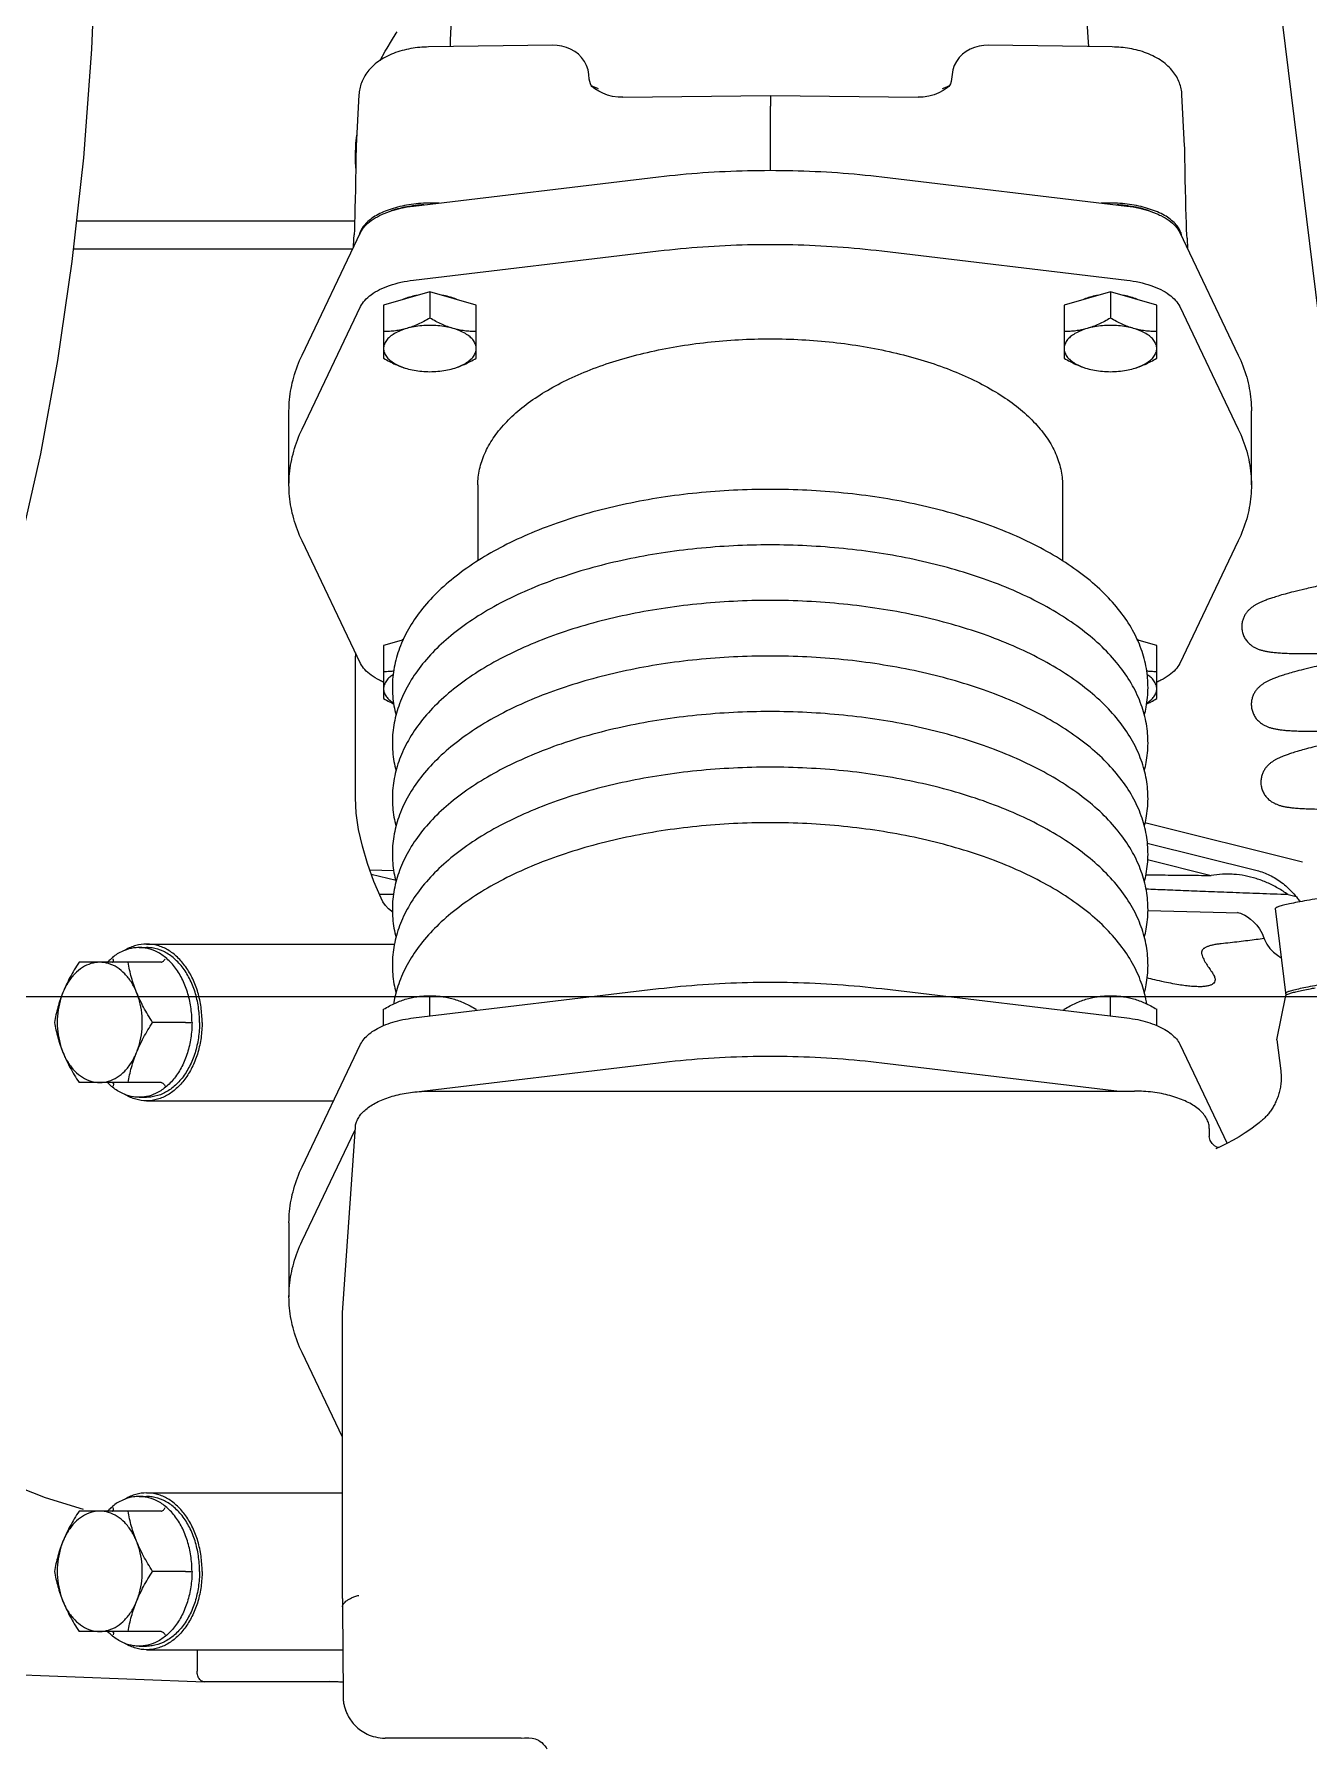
# Model space of a CAD drawing. Header units: millimetres. Extents: x 156850 to 204135, y 56350 to 74150.
# Drawn here: x 158873.8 to 159052.6, y 60426.6 to 60667.1 of the extents above; entities that cross this region are included whole.
import ezdxf

# ---------------------------------------------------------------- set-up
doc = ezdxf.new("R2010")
doc.units = ezdxf.units.MM
doc.header["$LTSCALE"] = 150
doc.layers.add('-----33 Equipment', color=5, linetype='Continuous')

# ---------------------------------------------------------------- blocks, each defined once
blk = doc.blocks.new('X-2F-PLAN$0$A$C73FA2420')
at = {"color": 0, "linetype": 'Continuous'}
for p, q in [((683.01, 574.22), (681.73, 540.61)), ((688.8, 546.69), (688.8, 558.2)), ((705.67, 546.69), (705.67, 558.2)), ((765.8, 546.69), (765.8, 558.2)), ((782.67, 546.69), (782.67, 558.2)), ((882.73, 558.95), (882.73, 519.81)), ((886.67, 558.52), (886.67, 519.54)), ((705.95, 557.64), (705.95, 557.64)), ((686.23, 548.72), (686.23, 521.21)), ((686.73, 549.78), (686.73, 548.72)), ((707.73, 549.78), (707.73, 548.72)), ((708.23, 548.72), (708.23, 521.26)), ((763.23, 548.72), (763.23, 522.49)), ((763.73, 549.78), (763.73, 548.72)), ((784.73, 549.78), (784.73, 548.72)), ((785.23, 548.72), (785.23, 513.95)), ((697.23, 543.25), (697.23, 547.88)), ((774.23, 543.25), (774.23, 547.88)), ((686.23, 541.65), (683.23, 541.65)), ((681.73, 540.59), (681.73, 540.61)), ((681.73, 521.85), (681.73, 540.59)), ((716.07, 521.26), (727.91, 526.91)), ((746.14, 528.75), (735.74, 528.75)), ((743.57, 526.91), (759.18, 519.46)), ((753.97, 526.91), (771.16, 518.7)), ((824.6, 518.7), (841.8, 526.91)), ((849.63, 528.75), (860.02, 528.75)), ((857.46, 526.91), (874.65, 518.7)), ((867.85, 526.91), (885.04, 518.7)), ((692.26, 521.25), (679.82, 521.17)), ((681.73, 521.85), (681.76, 521.18)), ((693.4, 521.26), (733.48, 521.26)), ((733.48, 521.26), (759.53, 519.44)), ((882.95, 519.71), (884.1, 519.64)), ((884.1, 519.64), (884.73, 519.61)), ((795.04, 517.2), (794.18, 513.73)), ((795.64, 517.41), (795.56, 514.04)), ((805.73, 519.44), (825.63, 519.44)), ((894.99, 519.42), (895.69, 519.42)), ((896.93, 519.32), (896.91, 519.32)), ((896.96, 519.32), (896.93, 519.32)), ((897.21, 519.32), (896.96, 519.32)), ((904.37, 518.94), (897.21, 519.32)), ((673.83, 496.18), (673.83, 515.26)), ((773.8, 515.48), (776.09, 515.48)), ((791.17, 515.57), (791.68, 515.84)), ((792.23, 516.07), (792.23, 514.05)), ((827.12, 515.48), (819.67, 515.48)), ((827.92, 512.69), (827.12, 515.48)), ((874.85, 515.48), (867.4, 515.48)), ((876.72, 508.98), (874.85, 515.48)), ((909.17, 515.98), (910.47, 515.27)), ((764.47, 511.3), (768.57, 476.91)), ((774.86, 511.3), (778.97, 476.91)), ((878.35, 511.3), (882.46, 476.91)), ((888.75, 511.3), (892.85, 476.91)), ((764.6, 508.94), (764.6, 410.15)), ((775.14, 508.98), (777.97, 508.98)), ((876.72, 508.98), (873.03, 508.98)), ((874.85, 502.48), (876.72, 508.98)), ((889.18, 507.7), (889.16, 509.21)), ((911.31, 491.75), (911.07, 509.16)), ((775.92, 502.48), (776.09, 502.48)), ((849.63, 502.25), (839, 502.25)), ((867.4, 502.48), (874.85, 502.48)), ((673.8, 494.42), (673.8, 494.42)), ((905.2, 485.83), (905.54, 486.26)), ((905.51, 486.23), (905.54, 486.25)), ((905.52, 486.11), (905.62, 486.31)), ((905.54, 486.25), (905.67, 486.34)), ((906.56, 486.62), (907.23, 486.69)), ((904.01, 481.93), (904.28, 461.21)), ((893.73, 461.21), (902.78, 461.21)), ((904.28, 461.21), (904.01, 440.5)), ((768.57, 445.59), (764.6, 412.26)), ((778.97, 445.59), (774.86, 411.2)), ((1381.91, 446.8), (836.76, 379.86)), ((882.46, 445.59), (878.35, 411.2)), ((892.85, 445.59), (888.75, 411.2)), ((905.54, 436.18), (905.51, 436.2)), ((905.62, 436.12), (905.52, 436.32)), ((907.23, 435.74), (906.56, 435.81)), ((911.07, 413.27), (911.31, 430.68)), ((775.92, 420.02), (776.09, 420.02)), ((849.63, 420.25), (839, 420.25)), ((874.85, 420.02), (867.4, 420.02)), ((876.72, 413.52), (874.85, 420.02)), ((889.16, 413.22), (889.18, 414.8)), ((775.14, 413.52), (777.97, 413.52)), ((876.72, 413.52), (873.03, 413.52)), ((874.85, 407.02), (876.72, 413.52)), ((827.12, 407.02), (827.92, 409.81)), ((773.8, 407.02), (776.09, 407.02)), ((789.93, 408.26), (789.62, 395.48)), ((797.07, 408.32), (794.85, 399.4)), ((799.4, 408.38), (795.55, 392.96)), ((796.7, 386.6), (802.23, 408.69)), ((819.67, 407.02), (827.12, 407.02)), ((867.4, 407.02), (874.85, 407.02)), ((771.16, 403.79), (757.26, 397.16)), ((841.8, 395.59), (824.6, 403.79)), ((874.65, 403.79), (857.46, 395.59)), ((885.04, 403.79), (867.85, 395.59)), ((884.23, 402.78), (882.76, 402.7)), ((896.91, 403.1), (896.94, 403.1)), ((896.94, 403.1), (896.96, 403.1)), ((896.96, 403.1), (897.19, 403.11)), ((897.19, 403.11), (904.37, 403.49)), ((759.35, 399.65), (758.23, 399.65)), ((756.83, 398.02), (756.51, 398.74)), ((756.51, 398.74), (756.51, 398.74)), ((849.63, 393.75), (860.02, 393.75)), ((771.78, 390.16), (767.44, 389.63)), ((771.8, 390.16), (771.78, 390.16)), ((771.8, 390.16), (778.03, 388.9)), ((790.21, 390.4), (778.03, 388.9)), ((792.16, 388.6), (791.88, 387.48))]:
    blk.add_line(p, q, dxfattribs=at)
for points in [[(752.03, 637.5), (752.88, 632.27), (754.23, 627.07), (756.07, 621.97), (758.44, 616.97), (761.35, 612.07), (764.85, 607.23), (769, 602.47), (773.85, 597.79), (779.39, 593.24), (785.62, 588.88), (792.59, 584.68), (800.42, 580.62), (809.24, 576.71), (819.09, 572.98), (829.92, 569.5), (841.59, 566.35), (853.99, 563.57), (867.11, 561.16), (880.97, 559.14), (895.53, 557.54), (910.78, 556.39), (926.56, 555.75)], [(733.45, 594.47), (732.69, 594.03), (728.25, 591.13), (724.23, 587.96), (720.63, 584.57), (717.43, 580.95), (714.53, 577.03), (711.91, 572.73), (709.59, 568.05), (707.58, 562.97), (705.95, 557.64)], [(679.82, 521.17), (679.72, 521.17), (679.61, 521.16), (679.51, 521.16), (679.42, 521.15), (679.31, 521.15), (679.2, 521.14), (679.09, 521.13), (678.97, 521.11), (678.85, 521.1), (678.72, 521.08), (678.59, 521.05), (678.47, 521.03), (678.34, 521), (678.21, 520.96), (678.08, 520.93), (677.95, 520.89), (677.82, 520.84), (677.69, 520.8), (677.55, 520.75), (677.41, 520.69), (677.27, 520.63), (677.13, 520.56), (676.99, 520.49), (676.84, 520.41), (676.69, 520.32), (676.53, 520.22), (676.38, 520.12), (676.21, 520), (676.05, 519.88), (675.89, 519.74), (675.73, 519.6), (675.57, 519.44), (675.41, 519.28), (675.25, 519.1), (675.1, 518.92), (674.95, 518.72), (674.8, 518.5), (674.66, 518.27), (674.52, 518.03), (674.39, 517.78), (674.27, 517.51), (674.16, 517.22), (674.07, 516.93), (673.99, 516.62), (673.92, 516.29), (673.87, 515.95), (673.84, 515.61), (673.83, 515.26)], [(896.92, 519.32), (895.55, 519.35), (893.96, 519.37), (892.46, 519.4), (891.03, 519.43), (889.71, 519.46), (888.48, 519.49), (887.36, 519.52), (886.35, 519.55), (885.47, 519.58), (884.73, 519.61)], [(791.68, 515.84), (794.01, 516.83), (796.51, 517.72), (798.95, 518.45), (801.31, 518.98), (803.61, 519.32), (805.73, 519.44)], [(894.06, 519.37), (894.14, 519.38), (894.99, 519.42)], [(895.69, 519.42), (897.57, 519.36), (898.7, 519.24)], [(789.69, 514.21), (789.82, 514.38), (790.18, 514.8), (790.62, 515.2), (791.17, 515.57)], [(910.47, 515.27), (910.92, 514.99), (911.93, 514.37), (912.99, 513.71), (913.19, 513.58)], [(919.35, 505.76), (912.06, 506.12), (911.11, 506.16)], [(673.87, 495.49), (673.89, 495.09), (673.84, 494.64), (673.8, 494.42)], [(673.83, 496.18), (673.85, 495.7), (673.87, 495.49)], [(673.8, 494.42), (673.74, 494.23), (673.65, 494), (673.53, 493.76), (673.38, 493.52), (673.21, 493.29), (673, 493.07), (672.77, 492.86), (672.51, 492.68), (672.35, 492.58)], [(907.23, 486.69), (907.85, 486.8), (908.47, 487), (909.05, 487.31), (909.59, 487.7), (910.06, 488.16), (910.45, 488.67), (910.77, 489.24), (911.01, 489.84), (911.18, 490.48), (911.28, 491.15), (911.31, 491.75)], [(904.01, 481.93), (904.03, 482.59), (904.14, 483.35), (904.33, 484.06), (904.57, 484.71), (904.87, 485.3), (905.2, 485.83)], [(905.21, 485.32), (905.33, 485.66), (905.52, 486.11)], [(905.67, 486.34), (905.9, 486.46), (906.23, 486.57), (906.55, 486.62)], [(905.54, 436.17), (905.33, 436.43), (904.97, 436.97), (904.64, 437.58), (904.36, 438.26), (904.16, 439), (904.03, 439.8), (904.01, 440.5)], [(905.52, 436.32), (905.33, 436.77), (905.21, 437.12)], [(906.55, 435.81), (906.23, 435.86), (905.9, 435.97), (905.67, 436.09), (905.54, 436.18)], [(911.31, 430.68), (911.28, 431.27), (911.19, 431.95), (911.01, 432.59), (910.77, 433.19), (910.45, 433.75), (910.06, 434.27), (909.59, 434.73), (909.05, 435.12), (908.47, 435.42), (907.85, 435.63), (907.23, 435.74)], [(911.12, 416.55), (912.39, 416.63), (927.16, 417.53), (940.62, 418.36)], [(884.23, 402.78), (884.74, 402.81), (885.49, 402.84), (886.37, 402.87), (887.37, 402.9), (888.49, 402.93), (889.72, 402.96), (891.05, 402.99), (892.47, 403.02), (893.98, 403.05), (895.57, 403.08), (896.91, 403.1)], [(756.68, 398.37), (756.68, 398.38), (756.75, 398.61), (756.93, 398.93), (757.25, 399.27), (757.65, 399.52), (758.02, 399.63), (758.24, 399.65)], [(760.15, 392.65), (759.86, 393.04), (759.28, 393.83), (758.73, 394.64), (758.2, 395.47), (757.71, 396.32), (757.25, 397.17), (756.83, 398.02)], [(789.62, 395.49), (789.55, 395.27), (789.43, 395), (789.27, 394.67), (789.04, 394.28), (788.74, 393.86), (788.36, 393.43), (787.89, 392.99), (787.34, 392.59), (786.69, 392.23), (786.12, 391.99)], [(789.68, 395.71), (789.68, 395.72), (789.68, 395.71), (789.66, 395.63), (789.62, 395.49)], [(767.44, 389.63), (767.37, 389.62), (767.16, 389.6), (766.95, 389.58), (766.74, 389.57), (766.54, 389.57), (766.33, 389.57), (766.13, 389.58), (765.93, 389.59), (765.73, 389.6), (765.54, 389.62), (765.34, 389.65), (765.15, 389.68), (764.96, 389.71), (764.78, 389.75), (764.6, 389.79), (764.42, 389.84), (764.24, 389.88), (764.07, 389.94), (763.9, 389.99), (763.73, 390.05), (763.56, 390.11), (763.4, 390.18), (763.24, 390.25), (763.08, 390.32), (762.93, 390.39), (762.78, 390.47), (762.63, 390.55), (762.49, 390.63), (762.34, 390.71), (762.2, 390.8), (762.07, 390.89), (761.93, 390.98), (761.8, 391.07), (761.68, 391.16), (761.55, 391.26), (761.43, 391.35), (761.31, 391.45), (761.19, 391.55), (761.08, 391.65), (760.97, 391.76), (760.86, 391.86), (760.76, 391.97), (760.65, 392.07), (760.55, 392.18), (760.46, 392.29), (760.36, 392.39), (760.27, 392.5), (760.19, 392.61), (760.16, 392.65)], [(786.12, 391.99), (785.87, 391.9), (785.21, 391.56), (784.61, 391.14), (784.08, 390.65), (783.65, 390.1), (783.31, 389.55)]]:
    blk.add_lwpolyline(points, dxfattribs=at)
blk.add_arc((825.63, 511.44), 8, 86.764, 90, dxfattribs=at)
for points, start_tangent, end_tangent in [([(693.02, 560.46), (691.98, 560), (690.93, 559.47), (689.87, 558.86), (688.8, 558.2)], (-0.92582, -0.377964), (-0.84076, -0.541408)), ([(693.02, 560.46), (691.6, 559.73), (690.41, 558.8), (689.53, 557.72), (688.98, 556.53), (688.8, 555.29)], (-0.92582, -0.377964), (0, -1)), ([(697.23, 561.65), (696.17, 561.44), (695.11, 561.17), (694.06, 560.85), (693.02, 560.46)], (-0.985438, -0.170033), (-0.92582, -0.377964)), ([(701.45, 560.46), (699.84, 560.96), (698.12, 561.22), (696.35, 561.22), (694.63, 560.96), (693.02, 560.46)], (-0.92582, 0.377964), (-0.92582, -0.377964)), ([(701.45, 560.46), (700.41, 560.85), (699.36, 561.17), (698.3, 561.44), (697.23, 561.65)], (-0.92582, 0.377964), (-0.985438, 0.170033)), ([(705.67, 558.2), (704.6, 558.86), (703.54, 559.47), (702.49, 560), (701.45, 560.46)], (-0.84076, 0.541408), (-0.92582, 0.377964)), ([(705.67, 555.29), (705.48, 556.53), (704.94, 557.72), (704.06, 558.8), (702.88, 559.72), (701.45, 560.46)], (0, 1), (-0.92582, 0.377964)), ([(770.02, 560.46), (768.98, 560), (767.93, 559.47), (766.87, 558.86), (765.8, 558.2)], (-0.92582, -0.377964), (-0.84076, -0.541408)), ([(770.02, 560.46), (768.6, 559.73), (767.41, 558.8), (766.53, 557.72), (765.98, 556.53), (765.8, 555.29)], (-0.92582, -0.377964), (0, -1)), ([(774.23, 561.65), (773.17, 561.44), (772.11, 561.17), (771.06, 560.85), (770.02, 560.46)], (-0.985438, -0.170033), (-0.92582, -0.377964)), ([(778.45, 560.46), (776.84, 560.96), (775.12, 561.22), (773.35, 561.22), (771.63, 560.96), (770.02, 560.46)], (-0.92582, 0.377964), (-0.92582, -0.377964)), ([(778.45, 560.46), (777.41, 560.85), (776.36, 561.17), (775.3, 561.44), (774.23, 561.65)], (-0.92582, 0.377964), (-0.985438, 0.170033)), ([(782.67, 558.2), (781.6, 558.86), (780.54, 559.47), (779.49, 560), (778.45, 560.46)], (-0.84076, 0.541408), (-0.92582, 0.377964)), ([(782.67, 555.29), (782.48, 556.53), (781.94, 557.72), (781.06, 558.8), (779.88, 559.72), (778.45, 560.46)], (0, 1), (-0.92582, 0.377964)), ([(687.15, 551.84), (687.25, 552.07), (688.14, 553.49), (688.18, 553.54)], (0.378535, 0.925587), (0.639571, 0.768732)), ([(688.18, 553.54), (688.35, 553.73)], (0.639571, 0.768732), (0.664539, 0.747253)), ([(688.48, 553.38), (688.3, 553.42)], (-0.989806, 0.142419), (-0.92582, 0.377964)), ([(688.35, 553.73), (688.77, 554.17)], (0.664539, 0.747253), (0.719955, 0.694021)), ([(688.68, 553.39), (688.64, 553.38), (688.48, 553.38)], (-0.926936, -0.375219), (-0.989806, 0.142419)), ([(688.8, 553.57), (688.76, 553.45), (688.68, 553.39)], (0, -1), (-0.926936, -0.375219)), ([(688.8, 555.29), (688.99, 554.05), (689.53, 552.87), (690.41, 551.79), (691.59, 550.86), (693.02, 550.13)], (0, -1), (0.92582, -0.377964)), ([(701.45, 550.13), (702.87, 550.86), (704.06, 551.79), (704.94, 552.87), (705.48, 554.06), (705.67, 555.29)], (0.92582, 0.377964), (0, 1)), ([(705.67, 553.57), (705.71, 553.45), (705.79, 553.39)], (0, -1), (0.926496, -0.376304)), ([(706.12, 553.73), (705.7, 554.17)], (-0.664574, 0.747223), (-0.719955, 0.694021)), ([(705.79, 553.39), (705.83, 553.38), (705.99, 553.38)], (0.926496, -0.376304), (0.989806, 0.142419)), ([(705.99, 553.38), (706.17, 553.42)], (0.989806, 0.142419), (0.92582, 0.377964)), ([(706.28, 553.54), (706.12, 553.73)], (-0.639571, 0.768732), (-0.664574, 0.747223)), ([(707.32, 551.84), (707.22, 552.07), (706.33, 553.49), (706.28, 553.54)], (-0.378535, 0.925587), (-0.639571, 0.768732)), ([(764.15, 551.84), (764.25, 552.07), (765.14, 553.49), (765.18, 553.54)], (0.378535, 0.925587), (0.639571, 0.768732)), ([(765.18, 553.54), (765.35, 553.73)], (0.639571, 0.768732), (0.664539, 0.747253)), ([(765.48, 553.38), (765.3, 553.42)], (-0.989806, 0.142419), (-0.92582, 0.377964)), ([(765.35, 553.73), (765.77, 554.17)], (0.664539, 0.747253), (0.719955, 0.694021)), ([(765.68, 553.39), (765.64, 553.38), (765.48, 553.38)], (-0.926936, -0.375219), (-0.989806, 0.142419)), ([(765.8, 553.57), (765.76, 553.45), (765.68, 553.39)], (0, -1), (-0.926936, -0.375219)), ([(765.8, 555.29), (765.99, 554.05), (766.53, 552.87), (767.41, 551.79), (768.59, 550.86), (770.02, 550.13)], (0, -1), (0.92582, -0.377964)), ([(778.45, 550.13), (779.87, 550.86), (781.06, 551.79), (781.94, 552.87), (782.48, 554.06), (782.67, 555.29)], (0.92582, 0.377964), (0, 1)), ([(782.67, 553.57), (782.71, 553.45), (782.79, 553.39)], (0, -1), (0.926496, -0.376304)), ([(783.12, 553.73), (782.7, 554.17)], (-0.664574, 0.747223), (-0.719955, 0.694021)), ([(782.79, 553.39), (782.83, 553.38), (782.99, 553.38)], (0.926496, -0.376304), (0.989806, 0.142419)), ([(782.99, 553.38), (783.17, 553.42)], (0.989806, 0.142419), (0.92582, 0.377964)), ([(783.28, 553.54), (783.12, 553.73)], (-0.639571, 0.768732), (-0.664574, 0.747223)), ([(784.32, 551.84), (784.22, 552.07), (783.33, 553.49), (783.28, 553.54)], (-0.378535, 0.925587), (-0.639571, 0.768732)), ([(686.23, 548.72), (686.45, 550.23), (687.07, 551.69), (687.16, 551.84)], (0, 1), (0.527024, 0.84985)), ([(686.73, 549.78), (686.79, 550.55), (687.15, 551.84)], (0, 1), (0.378535, 0.925587)), ([(688.8, 551.32), (689.87, 551.11), (690.93, 550.84), (691.98, 550.52), (693.02, 550.13)], (0.985438, -0.170033), (0.92582, -0.377964)), ([(701.45, 550.13), (702.49, 550.52), (703.54, 550.84), (704.6, 551.11), (705.67, 551.32)], (0.92582, 0.377964), (0.985438, 0.170033)), ([(708.23, 548.72), (708.02, 550.23), (707.4, 551.69), (707.31, 551.84)], (0, 1), (-0.527024, 0.84985)), ([(707.73, 549.78), (707.68, 550.55), (707.32, 551.84)], (0, 1), (-0.378535, 0.925587)), ([(763.23, 548.72), (763.45, 550.23), (764.07, 551.69), (764.16, 551.84)], (0, 1), (0.527024, 0.84985)), ([(763.73, 549.78), (763.79, 550.55), (764.15, 551.84)], (0, 1), (0.378535, 0.925587)), ([(765.8, 551.32), (766.87, 551.11), (767.93, 550.84), (768.98, 550.52), (770.02, 550.13)], (0.985438, -0.170033), (0.92582, -0.377964)), ([(778.45, 550.13), (779.49, 550.52), (780.54, 550.84), (781.6, 551.11), (782.67, 551.32)], (0.92582, 0.377964), (0.985438, 0.170033)), ([(785.23, 548.72), (785.02, 550.23), (784.4, 551.69), (784.31, 551.84)], (0, 1), (-0.527024, 0.84985)), ([(784.73, 549.78), (784.68, 550.55), (784.32, 551.84)], (0, 1), (-0.378535, 0.925587)), ([(697.23, 540.94), (695.09, 541.09), (693.02, 541.53), (691.12, 542.25), (689.46, 543.22), (688.09, 544.4), (687.07, 545.74), (686.45, 547.2), (686.23, 548.72)], (-1, 0), (0, 1)), ([(686.83, 548.75), (686.79, 549), (686.73, 549.78)], (-0.1942, 0.980962), (0, 1)), ([(697.23, 541.29), (695.05, 541.46), (692.96, 541.93), (691.06, 542.71), (689.43, 543.75), (688.14, 545.01), (687.25, 546.42), (686.79, 547.94), (686.73, 548.72)], (-1, 0), (0, 1)), ([(697.23, 542.35), (695.05, 542.52), (692.96, 543), (691.06, 543.77), (689.43, 544.81), (688.14, 546.07), (687.25, 547.48), (686.83, 548.75)], (-1, 0), (-0.1942, 0.980962)), ([(693.02, 550.13), (694.06, 549.67), (695.11, 549.14), (696.17, 548.54), (697.23, 547.88)], (0.92582, -0.377964), (0.84076, -0.541408)), ([(693.02, 550.13), (694.63, 549.62), (696.35, 549.36), (698.12, 549.36), (699.84, 549.62), (701.45, 550.13)], (0.92582, -0.377964), (0.92582, 0.377964)), ([(697.23, 547.88), (698.3, 548.54), (699.36, 549.14), (700.41, 549.67), (701.45, 550.13)], (0.84076, 0.541408), (0.92582, 0.377964)), ([(697.23, 542.35), (699.42, 542.52), (701.5, 543), (703.41, 543.77), (705.04, 544.81), (706.33, 546.07), (707.22, 547.48), (707.63, 548.75)], (1, 0), (0.1942, 0.980962)), ([(697.23, 540.94), (699.38, 541.09), (701.44, 541.53), (703.35, 542.25), (705.01, 543.22), (706.38, 544.4), (707.4, 545.74), (708.02, 547.2), (708.23, 548.72)], (1, 0), (0, 1)), ([(697.23, 541.29), (699.42, 541.46), (701.5, 541.93), (703.41, 542.71), (705.04, 543.75), (706.33, 545.01), (707.22, 546.42), (707.68, 547.94), (707.73, 548.72)], (1, 0), (0, 1)), ([(707.63, 548.75), (707.68, 549), (707.73, 549.78)], (0.1942, 0.980962), (0, 1)), ([(774.23, 540.94), (772.09, 541.09), (770.02, 541.53), (768.12, 542.25), (766.46, 543.22), (765.09, 544.4), (764.07, 545.74), (763.45, 547.2), (763.23, 548.72)], (-1, 0), (0, 1)), ([(763.83, 548.75), (763.79, 549), (763.73, 549.78)], (-0.1942, 0.980962), (0, 1)), ([(774.23, 541.29), (772.05, 541.46), (769.96, 541.93), (768.06, 542.71), (766.43, 543.75), (765.14, 545.01), (764.25, 546.42), (763.79, 547.94), (763.73, 548.72)], (-1, 0), (0, 1)), ([(774.23, 542.35), (772.05, 542.52), (769.96, 543), (768.06, 543.77), (766.43, 544.81), (765.14, 546.07), (764.25, 547.48), (763.83, 548.75)], (-1, 0), (-0.1942, 0.980962)), ([(770.02, 550.13), (771.06, 549.67), (772.11, 549.14), (773.17, 548.54), (774.23, 547.88)], (0.92582, -0.377964), (0.84076, -0.541408)), ([(770.02, 550.13), (771.63, 549.62), (773.35, 549.36), (775.12, 549.36), (776.84, 549.62), (778.45, 550.13)], (0.92582, -0.377964), (0.92582, 0.377964)), ([(774.23, 547.88), (775.3, 548.54), (776.36, 549.14), (777.41, 549.67), (778.45, 550.13)], (0.84076, 0.541408), (0.92582, 0.377964)), ([(774.23, 542.35), (776.42, 542.52), (778.5, 543), (780.41, 543.77), (782.04, 544.81), (783.33, 546.07), (784.22, 547.48), (784.63, 548.75)], (1, 0), (0.1942, 0.980962)), ([(774.23, 540.94), (776.38, 541.09), (778.44, 541.53), (780.35, 542.25), (782.01, 543.22), (783.38, 544.4), (784.4, 545.74), (785.02, 547.2), (785.23, 548.72)], (1, 0), (0, 1)), ([(774.23, 541.29), (776.42, 541.46), (778.5, 541.93), (780.41, 542.71), (782.04, 543.75), (783.33, 545.01), (784.22, 546.42), (784.68, 547.94), (784.73, 548.72)], (1, 0), (0, 1)), ([(784.63, 548.75), (784.68, 549), (784.73, 549.78)], (0.1942, 0.980962), (0, 1)), ([(688.8, 546.69), (688.76, 546.53), (688.64, 546.36), (688.48, 546.23), (688.3, 546.13)], (0, -1), (-0.92582, -0.377964)), ([(705.67, 546.69), (705.71, 546.53), (705.83, 546.36), (705.99, 546.23), (706.17, 546.13)], (0, -1), (0.92582, -0.377964)), ([(765.8, 546.69), (765.76, 546.53), (765.64, 546.36), (765.48, 546.23), (765.3, 546.13)], (0, -1), (-0.92582, -0.377964)), ([(782.67, 546.69), (782.71, 546.53), (782.83, 546.36), (782.99, 546.23), (783.17, 546.13)], (0, -1), (0.92582, -0.377964)), ([(681.73, 540.61), (681.77, 540.82), (681.88, 541.05), (682.06, 541.25), (682.3, 541.42), (682.58, 541.54), (682.9, 541.62), (683.23, 541.65)], (0.038721, 0.99925), (1, 0)), ([(697.23, 543.25), (697.23, 543.06), (697.23, 542.86), (697.23, 542.65), (697.23, 542.48)], (0, -1), (0, -1)), ([(774.23, 543.25), (774.23, 543.06), (774.23, 542.86), (774.23, 542.65), (774.23, 542.48)], (0, -1), (0, -1)), ([(727.91, 526.91), (731.02, 528.08), (734.16, 528.67), (735.74, 528.75)], (0.902587, 0.430508), (1, 0)), ([(735.74, 528.75), (737.32, 528.67), (740.47, 528.08), (743.57, 526.91)], (1, 0), (0.902587, -0.430508)), ([(746.14, 528.75), (747.72, 528.67), (750.86, 528.08), (753.97, 526.91)], (1, 0), (0.902587, -0.430508)), ([(841.8, 526.91), (844.9, 528.08), (848.05, 528.67), (849.63, 528.75)], (0.902587, 0.430508), (1, 0)), ([(849.63, 528.75), (851.21, 528.67), (854.35, 528.08), (857.46, 526.91)], (1, 0), (0.902587, -0.430508)), ([(860.02, 528.75), (861.6, 528.67), (864.74, 528.08), (867.85, 526.91)], (1, 0), (0.902587, -0.430508)), ([(681.71, 521.85), (681.76, 523.06)], (0.040908, 0.999163), (0.040685, 0.999172)), ([(681.68, 521.18), (681.71, 521.85)], (0.041033, 0.999158), (0.040908, 0.999163)), ([(692.49, 521.26), (692.46, 521.26), (692.35, 521.25), (692.26, 521.25)], (-0.999959, -0.009108), (0.91442, -0.404768)), ([(692.26, 521.25), (692.48, 521.2)], (0.995401, -0.095799), (0.931037, -0.364924)), ([(692.48, 521.2), (692.52, 521.18)], (0.931037, -0.364924), (0.912237, -0.409663)), ([(693.4, 521.26), (693.34, 521.26), (693.28, 521.26), (693.22, 521.26), (693.16, 521.26), (693.1, 521.26), (693.04, 521.26), (692.98, 521.26), (692.92, 521.26), (692.8, 521.26), (692.69, 521.26), (692.57, 521.26), (692.49, 521.26)], (-1, 0), (-0.999959, -0.009108)), ([(692.52, 521.18), (692.78, 521.01), (693.03, 520.76), (693.27, 520.42), (693.49, 520), (693.68, 519.51), (693.86, 518.95)], (0.912237, -0.409663), (0.266107, -0.963943)), ([(759.53, 519.44), (760.15, 519.32), (760.76, 519.06), (761.34, 518.66), (761.9, 518.12), (762.42, 517.46), (762.9, 516.67), (763.33, 515.78), (763.71, 514.79), (764.02, 513.72), (764.27, 512.59), (764.45, 511.4), (764.56, 510.18), (764.6, 508.94)], (0.99757, -0.069672), (0, -1)), ([(771.16, 518.7), (771.91, 518.22), (772.61, 517.51), (773.25, 516.58), (773.8, 515.48)], (0.902587, -0.430508), (0.393182, -0.919461)), ([(821.97, 515.49), (822.23, 516.05), (822.93, 517.22), (823.73, 518.12), (824.6, 518.7)], (0.39417, 0.919038), (0.902587, 0.430508)), ([(874.65, 518.7), (875.52, 518.12), (876.32, 517.22), (877.03, 516.05), (877.61, 514.64), (878.06, 513.04), (878.35, 511.3)], (0.902587, -0.430508), (0.118404, -0.992966)), ([(884.98, 518.81), (884.73, 518.88)], (-0.949245, 0.314539), (-0.974895, 0.222666)), ([(885.08, 518.77), (884.98, 518.81)], (-0.936812, 0.349833), (-0.949245, 0.314539)), ([(885.04, 518.7), (885.91, 518.12), (886.71, 517.22), (887.42, 516.05), (887.73, 515.38)], (0.902587, -0.430508), (0.384418, -0.923159)), ([(889.16, 509.21), (889.09, 510.58), (888.93, 511.92), (888.68, 513.21), (888.34, 514.41), (887.93, 515.51), (887.44, 516.49), (886.89, 517.32), (886.29, 517.99), (885.65, 518.49), (885.08, 518.77)], (-0.013269, 0.999912), (-0.936812, 0.349833)), ([(911.07, 509.16), (911.01, 510.41), (910.84, 511.66), (910.56, 512.89), (910.17, 514.09), (909.65, 515.21), (909.04, 516.21), (908.34, 517.04), (907.61, 517.7), (906.84, 518.21), (906.05, 518.58), (905.22, 518.82), (904.37, 518.94)], (-0.013269, 0.999912), (-0.998594, 0.053006)), ([(773.8, 515.48), (774.27, 514.2), (774.62, 512.79), (774.86, 511.3)], (0.393182, -0.919461), (0.118404, -0.992966)), ([(776.09, 515.48), (776.55, 514.64), (776.94, 513.83), (777.27, 513.03), (777.54, 512.23)], (0.5, -0.866025), (0.27735, -0.960769)), ([(819.67, 515.48), (819.21, 514.64), (818.92, 514.04)], (-0.5, -0.866025), (-0.422393, -0.906413)), ([(821.04, 515.48), (820.48, 515.38), (819.93, 515.09), (819.42, 514.61), (819.01, 514.05)], (-1, 0), (-0.530092, -0.84794)), ([(823.05, 514.09), (822.67, 514.61), (822.15, 515.09), (821.6, 515.38), (821.04, 515.48)], (-0.53732, 0.843378), (-1, 0)), ([(823.5, 514.04), (823.45, 514.64), (823.42, 515.48)], (-0.110866, 0.993835), (0, 1)), ([(867.4, 515.48), (866.94, 514.64), (866.55, 513.83), (866.22, 513.03), (865.96, 512.23)], (-0.5, -0.866025), (-0.27735, -0.960769)), ([(868.77, 515.48), (868.21, 515.38), (867.66, 515.09), (867.15, 514.61), (866.68, 513.96), (866.28, 513.16), (865.96, 512.23)], (-1, 0), (-0.27735, -0.960769)), ([(871.59, 512.23), (871.26, 513.15), (870.86, 513.96), (870.4, 514.61), (869.88, 515.09), (869.33, 515.38), (868.77, 515.48)], (-0.27735, 0.960769), (-1, 0)), ([(871.59, 512.23), (871.39, 513.03), (871.25, 513.83), (871.17, 514.64), (871.15, 515.48)], (-0.27735, 0.960769), (0, 1)), ([(887.73, 515.38), (887.81, 515.16)], (0.384418, -0.923159), (0.365854, -0.930672)), ([(887.81, 515.16), (888.01, 514.64), (888.08, 514.42)], (0.365854, -0.930672), (0.308404, -0.951255)), ([(802.25, 461.25), (802.12, 466.41), (801.73, 471.52), (801.09, 476.54), (800.2, 481.42), (799.07, 486.11), (797.7, 490.58), (796.11, 494.77), (794.3, 498.65), (792.28, 502.19), (790.08, 505.32), (787.71, 508.03), (785.22, 510.26), (782.63, 512), (779.97, 513.24), (777.29, 513.99), (776.85, 514.06)], (0, 1), (-0.988031, 0.154257)), ([(810.04, 461.25), (809.91, 466.41), (809.53, 471.52), (808.89, 476.54), (808, 481.42), (806.87, 486.11), (805.5, 490.58), (803.9, 494.77), (802.09, 498.65), (800.07, 502.19), (797.87, 505.32), (795.5, 508.03), (793.01, 510.26), (790.42, 512), (787.77, 513.24), (785.08, 513.99), (782.37, 514.25), (779.66, 514.02), (778.38, 513.74)], (0, 1), (-0.967417, -0.253189)), ([(817.84, 461.25), (817.71, 466.41), (817.32, 471.52), (816.68, 476.54), (815.79, 481.42), (814.66, 486.11), (813.29, 490.58), (811.69, 494.77), (809.88, 498.65), (807.87, 502.19), (805.67, 505.32), (803.3, 508.03), (800.81, 510.26), (798.22, 512), (795.56, 513.24), (792.88, 513.99), (790.16, 514.25), (787.45, 514.02), (786.18, 513.74)], (0, 1), (-0.967417, -0.253189)), ([(825.63, 461.25), (825.5, 466.41), (825.12, 471.52), (824.48, 476.54), (823.59, 481.42), (822.45, 486.11), (821.08, 490.58), (819.49, 494.77), (817.68, 498.65), (815.66, 502.19), (813.46, 505.32), (811.09, 508.03), (808.6, 510.26), (806.01, 512), (803.36, 513.24), (800.67, 513.99), (797.96, 514.25), (795.24, 514.02), (793.97, 513.74)], (0, 1), (-0.967417, -0.253189)), ([(833.43, 461.25), (833.3, 466.41), (832.91, 471.52), (832.27, 476.54), (831.38, 481.42), (830.25, 486.11), (828.88, 490.58), (827.28, 494.77), (825.47, 498.65), (823.45, 502.19), (821.25, 505.32), (818.89, 508.03), (816.4, 510.26), (813.8, 512), (811.15, 513.24), (808.46, 513.99), (805.75, 514.25), (803.04, 514.02), (801.77, 513.74)], (0, 1), (-0.967417, -0.253189)), ([(841.22, 461.25), (841.09, 466.41), (840.7, 471.52), (840.06, 476.54), (839.17, 481.42), (838.04, 486.11), (836.67, 490.58), (835.08, 494.77), (833.27, 498.65), (831.25, 502.19), (829.05, 505.32), (826.68, 508.03), (824.19, 510.26), (821.6, 512), (818.94, 513.24), (816.26, 513.99), (813.55, 514.25), (810.83, 514.02), (809.56, 513.74)], (0, 1), (-0.967417, -0.253189)), ([(849.01, 461.25), (848.88, 466.41), (848.5, 471.52), (847.86, 476.54), (846.97, 481.42), (845.84, 486.11), (844.47, 490.58), (842.87, 494.77), (841.06, 498.65), (839.04, 502.19), (836.84, 505.32), (834.48, 508.03), (831.99, 510.26), (829.39, 512), (826.74, 513.24), (824.05, 513.99), (821.34, 514.25), (818.63, 514.02), (817.36, 513.74)], (0, 1), (-0.967417, -0.253189)), ([(827.96, 512.67), (827.89, 512.85)], (-0.386427, 0.92232), (-0.414136, 0.910215)), ([(876.23, 510.71), (876.19, 510.94), (875.98, 511.85), (875.69, 512.67), (875.62, 512.85)], (-0.156267, 0.987715), (-0.414136, 0.910215)), ([(888.79, 511.3), (888.76, 511.56), (888.51, 512.9), (888.17, 514.15), (888.08, 514.42)], (-0.131026, 0.991379), (-0.325307, 0.945609)), ([(888.08, 514.42), (888.45, 513.04), (888.75, 511.3)], (0.308404, -0.951255), (0.118404, -0.992966)), ([(777.54, 512.23), (777.73, 511.43), (777.87, 510.63), (777.95, 509.81), (777.97, 508.98)], (0.27735, -0.960769), (0, -1)), ([(865.96, 512.23), (865.72, 511.2), (865.57, 510.11), (865.52, 508.98), (865.57, 507.85), (865.72, 506.75), (865.96, 505.73)], (-0.27735, -0.960769), (0.27735, -0.960769)), ([(873.03, 508.98), (872.57, 509.81), (872.18, 510.63), (871.85, 511.43), (871.59, 512.23)], (-0.5, 0.866025), (-0.27735, 0.960769)), ([(871.59, 505.73), (871.83, 506.75), (871.97, 507.85), (872.02, 508.98), (871.97, 510.11), (871.83, 511.2), (871.59, 512.23)], (0.27735, 0.960769), (-0.27735, 0.960769)), ([(888.93, 509.85), (888.91, 510.17), (888.79, 511.3)], (-0.055474, 0.99846), (-0.131026, 0.991379)), ([(777.97, 508.98), (777.95, 508.14), (777.87, 507.33), (777.73, 506.53), (777.54, 505.73)], (0, -1), (-0.27735, -0.960769)), ([(871.59, 505.73), (871.85, 506.53), (872.18, 507.33), (872.57, 508.14), (873.03, 508.98)], (0.27735, 0.960769), (0.5, 0.866025)), ([(777.54, 505.73), (777.27, 504.93), (776.94, 504.13), (776.55, 503.31), (776.09, 502.48)], (-0.27735, -0.960769), (-0.5, -0.866025)), ([(865.96, 505.73), (866.22, 504.93), (866.55, 504.13), (866.94, 503.31), (867.4, 502.48)], (0.27735, -0.960769), (0.5, -0.866025)), ([(865.96, 505.73), (866.28, 504.8), (866.68, 504), (867.15, 503.35), (867.66, 502.87), (868.21, 502.58), (868.77, 502.48)], (0.27735, -0.960769), (1, 0)), ([(868.77, 502.48), (869.34, 502.58), (869.88, 502.87), (870.4, 503.35), (870.86, 504), (871.26, 504.8), (871.59, 505.73)], (1, 0), (0.27735, 0.960769)), ([(871.15, 502.48), (871.17, 503.31), (871.25, 504.13), (871.39, 504.93), (871.59, 505.73)], (0, 1), (0.27735, 0.960769)), ([(875.62, 505.11), (875.69, 505.28), (875.98, 506.1), (876.19, 507.01), (876.23, 507.24)], (0.41418, 0.910195), (0.156269, 0.987714)), ([(849.63, 502.25), (850.74, 502.19), (852.94, 501.71), (855.11, 500.75), (857.21, 499.34), (859.23, 497.47), (861.13, 495.18), (862.9, 492.5), (864.51, 489.44), (865.95, 486.06), (867.19, 482.39), (868.23, 478.46), (869.05, 474.34), (869.65, 470.06), (870.01, 465.68), (870.13, 461.25)], (1, 0), (0, -1)), ([(768.57, 476.91), (769.16, 470.7), (769.46, 464.41), (769.46, 458.09), (769.16, 451.8), (768.57, 445.59)], (0.118404, -0.992966), (-0.118404, -0.992966)), ([(778.97, 476.91), (779.55, 470.7), (779.85, 464.41), (779.85, 458.09), (779.55, 451.8), (778.97, 445.59)], (0.118404, -0.992966), (-0.118404, -0.992966)), ([(882.46, 476.91), (883.04, 470.7), (883.34, 464.41), (883.34, 458.09), (883.04, 451.8), (882.46, 445.59)], (0.118404, -0.992966), (-0.118404, -0.992966)), ([(892.85, 476.91), (893.44, 470.7), (893.73, 464.41), (893.73, 458.09), (893.44, 451.8), (892.85, 445.59)], (0.118404, -0.992966), (-0.118404, -0.992966)), ([(776.84, 408.43), (777.14, 408.48), (779.83, 409.2), (782.5, 410.42), (785.12, 412.16), (787.63, 414.38), (790.02, 417.09), (792.23, 420.24), (794.26, 423.78), (796.09, 427.68), (797.69, 431.88), (799.06, 436.36), (800.2, 441.06), (801.09, 445.95), (801.73, 450.97), (802.12, 456.09), (802.25, 461.25)], (0.988093, 0.153855), (0, 1)), ([(778.38, 408.76), (779.5, 408.51), (782.22, 408.25), (784.93, 408.48), (787.63, 409.2), (790.3, 410.42), (792.91, 412.16), (795.42, 414.38), (797.81, 417.09), (800.03, 420.24), (802.06, 423.78), (803.88, 427.68), (805.48, 431.88), (806.86, 436.36), (807.99, 441.06), (808.89, 445.95), (809.53, 450.97), (809.91, 456.09), (810.04, 461.25)], (0.967297, -0.253648), (0, 1)), ([(786.17, 408.76), (787.3, 408.51), (790.01, 408.25), (792.72, 408.48), (795.42, 409.2), (798.09, 410.42), (800.71, 412.16), (803.22, 414.38), (805.6, 417.09), (807.82, 420.24), (809.85, 423.78), (811.67, 427.68), (813.28, 431.88), (814.65, 436.36), (815.79, 441.06), (816.68, 445.95), (817.32, 450.97), (817.71, 456.09), (817.84, 461.25)], (0.967297, -0.253648), (0, 1)), ([(793.97, 408.76), (795.09, 408.51), (797.8, 408.25), (800.52, 408.48), (803.22, 409.2), (805.89, 410.42), (808.5, 412.16), (811.01, 414.38), (813.4, 417.09), (815.62, 420.24), (817.65, 423.78), (819.47, 427.68), (821.07, 431.88), (822.45, 436.36), (823.58, 441.06), (824.47, 445.95), (825.12, 450.97), (825.5, 456.09), (825.63, 461.25)], (0.967297, -0.253648), (0, 1)), ([(801.76, 408.76), (802.89, 408.51), (805.6, 408.25), (808.31, 408.48), (811.01, 409.2), (813.68, 410.42), (816.29, 412.16), (818.81, 414.38), (821.19, 417.09), (823.41, 420.24), (825.44, 423.78), (827.26, 427.68), (828.87, 431.88), (830.24, 436.36), (831.38, 441.06), (832.27, 445.95), (832.91, 450.97), (833.3, 456.09), (833.43, 461.25)], (0.967297, -0.253648), (0, 1)), ([(809.55, 408.76), (810.68, 408.51), (813.39, 408.25), (816.11, 408.48), (818.8, 409.2), (821.47, 410.42), (824.09, 412.16), (826.6, 414.38), (828.99, 417.09), (831.2, 420.24), (833.24, 423.78), (835.06, 427.68), (836.66, 431.88), (838.03, 436.36), (839.17, 441.06), (840.06, 445.95), (840.7, 450.97), (841.09, 456.09), (841.22, 461.25)], (0.967297, -0.253648), (0, 1)), ([(817.35, 408.76), (818.48, 408.51), (821.19, 408.25), (823.9, 408.48), (826.6, 409.2), (829.27, 410.42), (831.88, 412.16), (834.39, 414.38), (836.78, 417.09), (839, 420.24), (841.03, 423.78), (842.85, 427.68), (844.45, 431.88), (845.83, 436.36), (846.97, 441.06), (847.86, 445.95), (848.5, 450.97), (848.88, 456.09), (849.01, 461.25)], (0.967297, -0.253648), (0, 1)), ([(870.13, 461.25), (870.01, 456.81), (869.65, 452.43), (869.05, 448.16), (868.23, 444.03), (867.19, 440.11), (865.95, 436.44), (864.51, 433.05), (862.9, 430), (861.13, 427.31), (859.23, 425.02), (857.21, 423.16), (855.11, 421.74), (852.94, 420.79), (850.74, 420.31), (849.63, 420.25)], (0, -1), (-1, 0)), ([(776.09, 420.02), (776.55, 419.18), (776.94, 418.37), (777.27, 417.57), (777.54, 416.77)], (0.5, -0.866025), (0.27735, -0.960769)), ([(867.4, 420.02), (866.94, 419.18), (866.55, 418.37), (866.22, 417.57), (865.96, 416.77)], (-0.5, -0.866025), (-0.27735, -0.960769)), ([(868.77, 420.02), (868.21, 419.92), (867.66, 419.63), (867.15, 419.15), (866.68, 418.5), (866.28, 417.7), (865.96, 416.77)], (-1, 0), (-0.27735, -0.960769)), ([(871.59, 416.77), (871.26, 417.69), (870.86, 418.5), (870.4, 419.15), (869.88, 419.63), (869.33, 419.92), (868.77, 420.02)], (-0.27735, 0.960769), (-1, 0)), ([(871.59, 416.77), (871.39, 417.57), (871.25, 418.37), (871.17, 419.18), (871.15, 420.02)], (-0.27735, 0.960769), (0, 1)), ([(777.54, 416.77), (777.73, 415.97), (777.87, 415.17), (777.95, 414.35), (777.97, 413.52)], (0.27735, -0.960769), (0, -1)), ([(865.96, 416.77), (865.72, 415.74), (865.57, 414.65), (865.52, 413.52), (865.57, 412.39), (865.72, 411.29), (865.96, 410.27)], (-0.27735, -0.960769), (0.27735, -0.960769)), ([(873.03, 413.52), (872.57, 414.35), (872.18, 415.17), (871.85, 415.97), (871.59, 416.77)], (-0.5, 0.866025), (-0.27735, 0.960769)), ([(871.59, 410.27), (871.83, 411.29), (871.97, 412.39), (872.02, 413.52), (871.97, 414.65), (871.83, 415.74), (871.59, 416.77)], (0.27735, 0.960769), (-0.27735, 0.960769)), ([(876.23, 415.25), (876.19, 415.48), (875.98, 416.39), (875.69, 417.21), (875.62, 417.39)], (-0.156267, 0.987715), (-0.414136, 0.910215)), ([(777.97, 413.52), (777.95, 412.68), (777.87, 411.87), (777.73, 411.07), (777.54, 410.27)], (0, -1), (-0.27735, -0.960769)), ([(871.59, 410.27), (871.85, 411.07), (872.18, 411.87), (872.57, 412.68), (873.03, 413.52)], (0.27735, 0.960769), (0.5, 0.866025)), ([(875.62, 409.65), (875.69, 409.82), (875.98, 410.64), (876.19, 411.55), (876.23, 411.78)], (0.41418, 0.910195), (0.156269, 0.987714)), ([(885.1, 403.67), (885.65, 403.94), (886.29, 404.44), (886.89, 405.11), (887.44, 405.94), (887.93, 406.92), (888.34, 408.02), (888.68, 409.22), (888.93, 410.51), (889.09, 411.85), (889.16, 413.22)], (0.933323, 0.359039), (0.013269, 0.999912)), ([(888.79, 411.19), (888.91, 412.32), (888.93, 412.64)], (0.130994, 0.991383), (0.055432, 0.998462)), ([(904.37, 403.49), (905.21, 403.6), (906.04, 403.85), (906.86, 404.23), (907.64, 404.76), (908.4, 405.45), (909.09, 406.3), (909.71, 407.32), (910.21, 408.45), (910.59, 409.63), (910.85, 410.83), (911.01, 412.05), (911.07, 413.27)], (0.998546, 0.053898), (0.013269, 0.999912)), ([(759.35, 399.65), (759.81, 399.69), (760.45, 399.89), (761.08, 400.24), (761.68, 400.74), (762.24, 401.38), (762.76, 402.16), (763.22, 403.06), (763.63, 404.07), (763.97, 405.17), (764.24, 406.35), (764.44, 407.58), (764.56, 408.86), (764.6, 410.15)], (1, 0.000763), (0, 1)), ([(774.86, 411.2), (774.62, 409.7), (774.27, 408.3), (773.8, 407.02)], (-0.118404, -0.992966), (-0.393182, -0.919461)), ([(777.54, 410.27), (777.27, 409.47), (776.94, 408.67), (776.55, 407.85), (776.09, 407.02)], (-0.27735, -0.960769), (-0.5, -0.866025)), ([(827.89, 409.65), (827.97, 409.83)], (0.41418, 0.910195), (0.386303, 0.922372)), ([(865.96, 410.27), (866.22, 409.47), (866.55, 408.67), (866.94, 407.85), (867.4, 407.02)], (0.27735, -0.960769), (0.5, -0.866025)), ([(865.96, 410.27), (866.28, 409.34), (866.68, 408.54), (867.15, 407.89), (867.66, 407.41), (868.21, 407.12), (868.77, 407.02)], (0.27735, -0.960769), (1, 0)), ([(868.77, 407.02), (869.34, 407.12), (869.88, 407.41), (870.4, 407.89), (870.86, 408.54), (871.26, 409.34), (871.59, 410.27)], (1, 0), (0.27735, 0.960769)), ([(871.15, 407.02), (871.17, 407.85), (871.25, 408.67), (871.39, 409.47), (871.59, 410.27)], (0, 1), (0.27735, 0.960769)), ([(878.35, 411.2), (878.06, 409.46), (877.61, 407.86), (877.03, 406.45), (876.32, 405.27), (875.52, 404.38), (874.65, 403.79)], (-0.118404, -0.992966), (-0.902587, -0.430508)), ([(888.75, 411.2), (888.45, 409.46), (888.08, 408.08)], (-0.118404, -0.992966), (-0.30857, -0.951202)), ([(888.08, 408.08), (888.17, 408.34), (888.51, 409.59), (888.76, 410.93), (888.79, 411.19)], (0.325438, 0.945563), (0.130994, 0.991383)), ([(773.8, 407.02), (773.25, 405.91), (772.61, 404.99), (771.91, 404.27), (771.16, 403.79)], (-0.393182, -0.919461), (-0.902587, -0.430508)), ([(779.47, 403.68), (779.66, 404.75), (779.9, 405.96), (780.2, 407.31), (780.47, 408.41)], (0.152708, 0.988271), (0.240954, 0.970536)), ([(792.16, 388.6), (792.3, 392.63), (792.44, 396.34), (792.57, 399.77), (792.7, 402.94), (792.81, 405.86), (792.92, 408.53)], (0.036583, 0.999331), (0.040165, 0.999193)), ([(794.94, 408.55), (794.92, 406.26), (794.89, 402.98), (794.85, 399.4)], (-0.008693, -0.999962), (-0.010664, -0.999943)), ([(818.91, 408.46), (819.21, 407.85), (819.67, 407.02)], (0.421704, -0.906734), (0.5, -0.866025)), ([(819.01, 408.45), (819.42, 407.89), (819.93, 407.41), (820.48, 407.12), (821.04, 407.02)], (0.528203, -0.849118), (1, 0)), ([(821.04, 407.02), (821.61, 407.12), (822.15, 407.41), (822.67, 407.89), (823.04, 408.4)], (1, 0), (0.538198, 0.842818)), ([(824.6, 403.79), (823.73, 404.38), (822.93, 405.27), (822.23, 406.45), (821.97, 407.01)], (-0.902587, 0.430508), (-0.39417, 0.919038)), ([(823.42, 407.02), (823.45, 407.85), (823.5, 408.44)], (0, 1), (0.110094, 0.993921)), ([(887.72, 407.12), (887.42, 406.45), (886.71, 405.27), (885.91, 404.38), (885.04, 403.79)], (-0.384721, -0.923033), (-0.902587, -0.430508)), ([(887.82, 407.34), (887.72, 407.12)], (-0.365408, -0.930848), (-0.384721, -0.923033)), ([(888.08, 408.08), (888.01, 407.86), (887.82, 407.34)], (-0.30857, -0.951202), (-0.365408, -0.930848)), ([(779.23, 401.06), (779.24, 401.22), (779.27, 401.96), (779.35, 402.77), (779.47, 403.68)], (0.000409, 1), (0.152708, 0.988271)), ([(884.49, 403.51), (884.98, 403.62)], (0.990993, 0.133917), (0.949007, 0.315254)), ([(884.98, 403.62), (885.1, 403.67)], (0.949007, 0.315254), (0.933323, 0.359039)), ([(780.67, 398.94), (780.23, 398.84), (779.89, 398.92), (779.63, 399.15), (779.44, 399.51), (779.32, 399.98), (779.25, 400.56), (779.23, 401.06)], (-0.926995, -0.375074), (0.000409, 1)), ([(783.8, 400.72), (783.09, 400.44), (782.42, 400.06), (781.78, 399.62), (781.19, 399.22), (780.67, 398.94)], (-0.964269, -0.264924), (-0.926994, -0.375077)), ([(785.27, 398), (785.23, 398.31), (785.19, 398.61), (785.15, 398.88), (785.09, 399.15), (785.04, 399.39), (784.97, 399.62), (784.9, 399.83), (784.83, 400.02), (784.75, 400.19), (784.66, 400.33), (784.58, 400.45), (784.48, 400.55), (784.37, 400.64), (784.26, 400.69), (784.14, 400.73), (784.03, 400.74), (783.91, 400.74), (783.8, 400.72)], (-0.103465, 0.994633), (-0.964269, -0.264925)), ([(795.03, 397.17), (795.02, 397.82), (794.85, 399.4)], (0.000008, 1), (-0.163878, 0.986481)), ([(785.85, 393.06), (785.55, 395.47), (785.27, 398)], (-0.134418, 0.990925), (-0.103465, 0.994633)), ([(792.16, 388.6), (793.08, 390.04), (793.83, 391.54), (794.41, 393.08), (794.8, 394.64), (795, 396.23), (795.03, 397.17)], (0.579607, 0.814896), (0.000008, 1)), ([(844.86, 323.43), (844.25, 328.37), (843.62, 333.28), (842.97, 338.14), (842.32, 342.93), (841.66, 347.62), (841, 352.18), (840.34, 356.6), (839.69, 360.86), (839.04, 364.92), (838.4, 368.79), (837.77, 372.42), (837.16, 375.81), (836.57, 378.95), (836, 381.82), (835.47, 384.3), (835.02, 386.26), (834.65, 387.8), (834.33, 389.02), (834.05, 389.99), (833.8, 390.77), (833.59, 391.41), (833.38, 391.95), (833.19, 392.4), (833.01, 392.8), (832.81, 393.15), (832.6, 393.49), (832.37, 393.79), (832.11, 394.09), (831.79, 394.37), (831.39, 394.65), (830.92, 394.87), (830.42, 395.02), (829.85, 395.09), (829.25, 395.06), (828.65, 394.9), (828.11, 394.65), (827.64, 394.31), (827.23, 393.89), (826.94, 393.48), (826.73, 393.08), (826.56, 392.68), (826.43, 392.26), (826.33, 391.81), (826.24, 391.32), (826.16, 390.74), (826.1, 390.06), (826.04, 389.24), (826, 388.21), (825.98, 386.92), (825.98, 385.29), (826.02, 383.2), (826.11, 380.62), (826.21, 378.6)], (-0.121869, 0.992546), (0.049587, -0.99877)), ([(849.63, 393.75), (848.05, 393.82), (844.9, 394.41), (841.8, 395.59)], (-1, 0), (-0.902587, 0.430508)), ([(857.46, 395.59), (854.35, 394.41), (851.21, 393.82), (849.63, 393.75)], (-0.902587, -0.430508), (-1, 0)), ([(867.85, 395.59), (864.74, 394.41), (861.6, 393.82), (860.02, 393.75)], (-0.902587, -0.430508), (-1, 0)), ([(786, 391.98), (785.85, 393.06)], (-0.139524, 0.990219), (-0.134418, 0.990925)), ([(795.55, 392.96), (795.27, 392.06), (794.9, 391.19), (794.42, 390.33), (793.86, 389.51), (793.2, 388.72), (792.46, 387.97), (791.63, 387.27), (791.16, 386.91)], (-0.242443, -0.970166), (-0.810795, -0.585331)), ([(823.06, 320.75), (822.44, 325.69), (821.81, 330.6), (821.17, 335.47), (820.52, 340.25), (819.86, 344.94), (819.2, 349.51), (818.54, 353.93), (817.88, 358.18), (817.23, 362.25), (816.59, 366.11), (815.97, 369.74), (815.36, 373.14), (814.76, 376.27), (814.19, 379.14), (813.66, 381.62), (813.22, 383.59), (812.84, 385.12), (812.52, 386.34), (812.24, 387.31), (812, 388.1), (811.78, 388.74), (811.58, 389.27), (811.39, 389.72), (811.2, 390.12), (811.01, 390.48), (810.8, 390.81), (810.57, 391.12), (810.3, 391.41), (809.98, 391.7), (809.58, 391.97), (809.12, 392.2), (808.61, 392.35), (808.05, 392.42), (807.44, 392.38), (806.84, 392.23), (806.3, 391.97), (805.83, 391.63), (805.43, 391.22), (805.13, 390.8), (804.92, 390.4), (804.76, 390), (804.62, 389.58), (804.52, 389.13), (804.43, 388.64), (804.35, 388.07), (804.29, 387.39), (804.24, 386.56), (804.19, 385.53), (804.17, 384.24), (804.18, 382.61), (804.22, 380.52), (804.31, 377.94), (804.4, 375.93)], (-0.121869, 0.992546), (0.04955, -0.998772)), ([(833.96, 322.09), (833.35, 327.03), (832.71, 331.94), (832.07, 336.8), (831.42, 341.59), (830.76, 346.28), (830.1, 350.84), (829.44, 355.26), (828.78, 359.52), (828.13, 363.59), (827.5, 367.45), (826.87, 371.08), (826.26, 374.48), (825.67, 377.61), (825.09, 380.48), (824.57, 382.96), (824.12, 384.93), (823.74, 386.46), (823.42, 387.68), (823.15, 388.65), (822.9, 389.43), (822.68, 390.08), (822.48, 390.61), (822.29, 391.06), (822.1, 391.46), (821.91, 391.81), (821.7, 392.15), (821.47, 392.45), (821.21, 392.75), (820.88, 393.03), (820.49, 393.31), (820.02, 393.53), (819.52, 393.69), (818.95, 393.76), (818.34, 393.72), (817.75, 393.56), (817.2, 393.31), (816.73, 392.97), (816.33, 392.55), (816.04, 392.14), (815.82, 391.74), (815.66, 391.34), (815.53, 390.92), (815.42, 390.47), (815.33, 389.98), (815.26, 389.41), (815.19, 388.73), (815.14, 387.9), (815.1, 386.87), (815.08, 385.58), (815.08, 383.95), (815.12, 381.86), (815.21, 379.28), (815.3, 377.26)], (-0.121869, 0.992546), (0.049587, -0.99877)), ([(786, 391.95), (786, 391.98)], (-0.13967, 0.990198), (-0.139524, 0.990219)), ([(791.89, 382.55), (791.85, 382.79), (791.58, 384.46), (791.33, 385.96), (791.09, 387.28), (790.86, 388.38), (790.66, 389.26), (790.48, 389.9), (790.33, 390.28), (790.21, 390.4)], (-0.150571, 0.988599), (-0.992546, -0.121869)), ([(778.03, 388.9), (778.13, 388.79), (778.26, 388.48), (778.41, 388), (778.57, 387.34), (778.75, 386.5), (778.95, 385.51), (779.08, 384.81)], (0.980117, -0.19842), (0.177019, -0.984207)), ([(781.01, 373.65), (780.75, 375.66), (780.49, 377.63), (780.22, 379.53), (779.95, 381.33), (779.69, 383), (779.44, 384.5), (779.19, 385.82), (778.97, 386.92), (778.76, 387.8), (778.59, 388.44), (778.43, 388.82), (778.31, 388.94)], (-0.121869, 0.992546), (-0.992546, -0.121869))]:
    blk.add_spline(points, degree=3, dxfattribs=dict(at, start_tangent=start_tangent, end_tangent=end_tangent))
at = {"color": 0, "linetype": 'Continuous', "end_tangent": (-1, 0)}
blk.add_spline([(904.24, 461.21), (904.1, 461.21), (903.88, 461.21), (903.58, 461.21), (903.21, 461.21), (902.78, 461.21)], degree=3, dxfattribs=at)
blk = doc.blocks.new('X-2F-PLAN$0$zw$C47F')
at = {"layer": '-----33 Equipment'}
blk.add_line((3675.86, 1166.3), (3675.86, 2206.3), dxfattribs=at)
blk.add_blockref('X-2F-PLAN$0$A$C73FA2420', (2898.05, 848.02), dxfattribs=at)

msp = doc.modelspace()

# ---------------------------------------------------------------- block references
at = {"layer": '-----33 Equipment', "rotation": 90.00000000000001}
msp.add_blockref('X-2F-PLAN$0$zw$C47F', (160286.3, 56856.22), dxfattribs=at)

doc.saveas('drawing.dxf')
